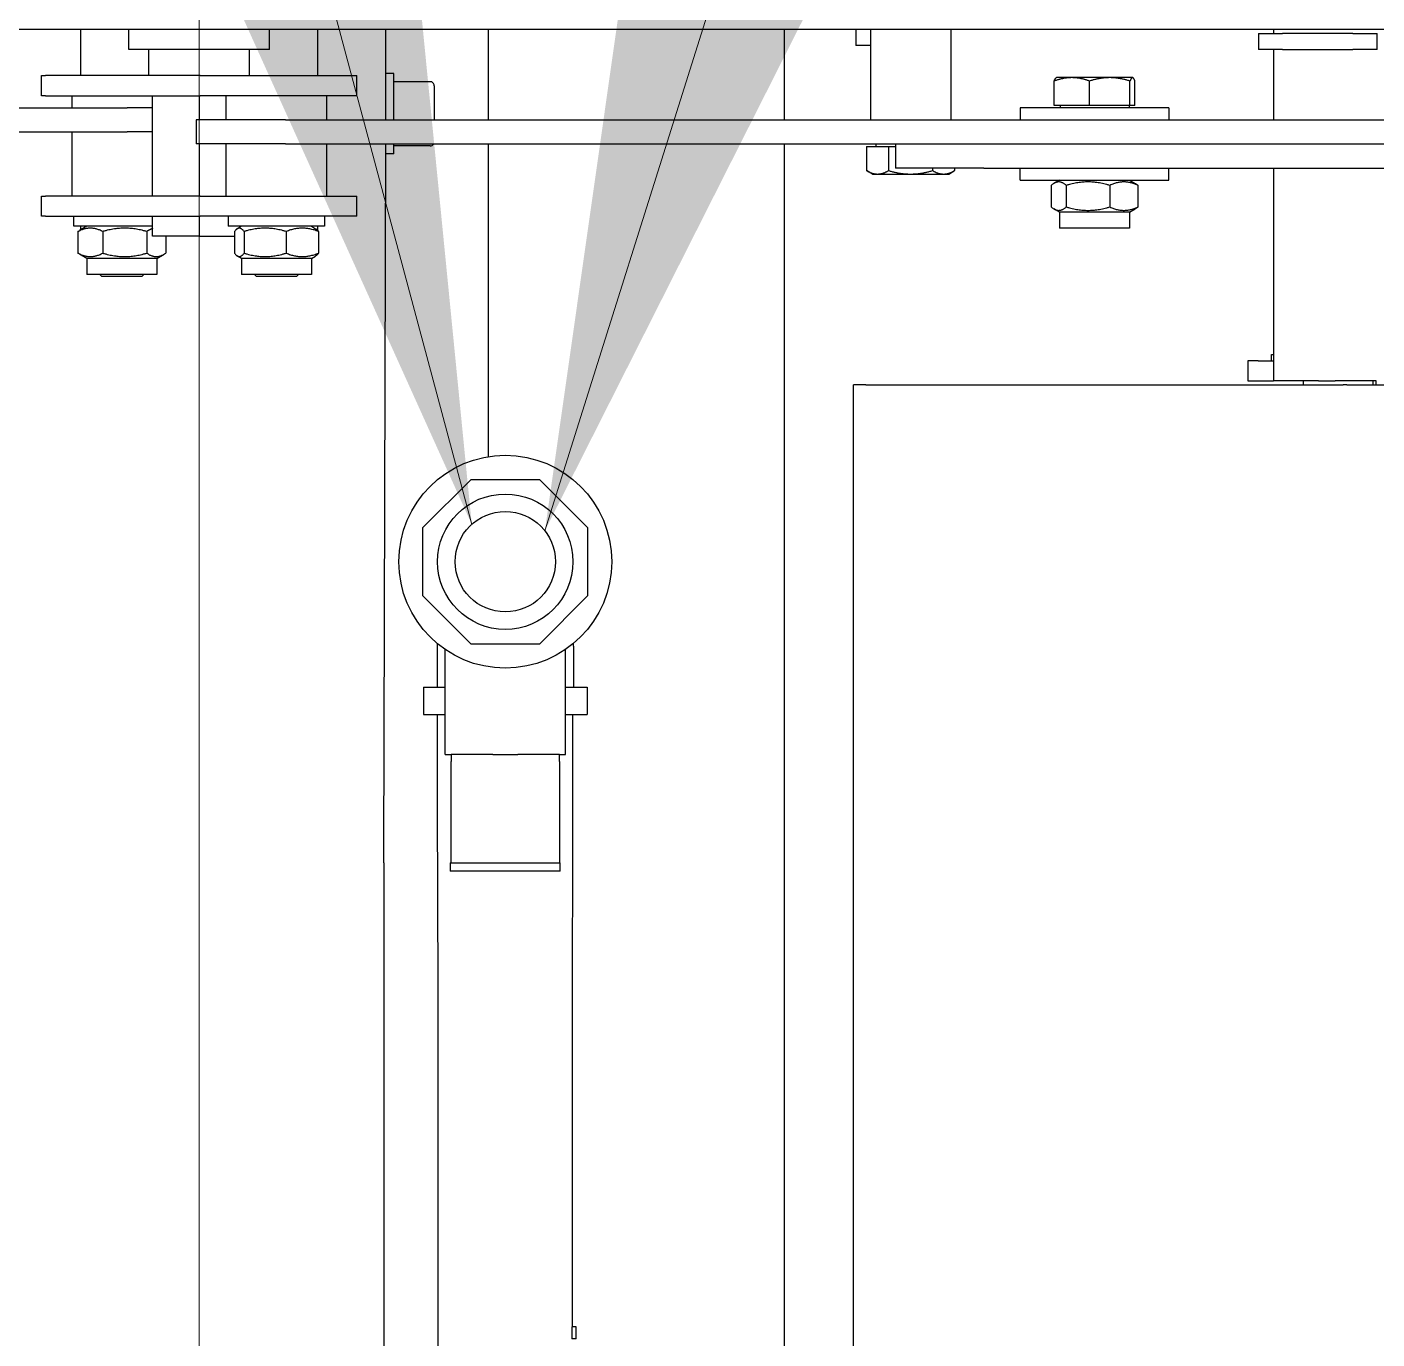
# Model space of a CAD drawing. Extents: x -3873 to 164127, y 7129 to 96529.
# Drawn here: x 54310.6 to 54646.7, y 50602.4 to 50929 of the extents above; entities that cross this region are included whole.
import ezdxf

# ---------------------------------------------------------------- set-up
doc = ezdxf.new("R2010")
doc.units = 0
doc.layers.get('0').update_dxf_attribs({"linetype": 'CONTINUOUS'})
doc.layers.add('KROMEKA', color=1, linetype='CONTINUOUS')
doc.layers.add('LAYOUT Kromeka', color=1, linetype='CONTINUOUS', lineweight=5)
doc.styles.add('ISO Proportional', font='isocp.shx', dxfattribs={"height": 200})
doc.dimstyles.new('General (ISO)', dxfattribs={"dimtxt": 200, "dimasz": 200, "dimexe": 10.101, "dimexo": 0.0625, "dimgap": 0.09, "dimtad": 0, "dimtoh": 1, "dimdec": 0, "dimzin": 0, "dimdsep": 46, "dimtxsty": 'ISO Proportional', "dimblk": 'CLOSED', "dimcen": 0.09, "dimclrd": 251, "dimclre": 251, "dimclrt": 7, "dimadec": 0, "dimazin": 0, "dimtfac": 1, "dimtdec": 0, "dimtofl": 0, "dimtmove": 0, "dimatfit": 3, "dimfxl": 0, "dimtolj": 1, "dimtzin": 0, "dimarcsym": 0})

# ---------------------------------------------------------------- blocks, each defined once
blk = doc.blocks.new('_Closed')
at = {"color": 0, "linetype": 'ByBlock', "lineweight": -2}
for p, q in [((-1, 0.1667), (0, 0)), ((-1, 0.1667), (-1, -0.1667)), ((0, 0), (-1, -0.1667)), ((0, 0), (-1, 0))]:
    blk.add_line(p, q, dxfattribs=at)
blk = doc.blocks.new('KD21-ara_yolma-64')
at = {"layer": 'KROMEKA', "color": 0}
for p, q in [((4299, -760), (4299, 1490)), ((4273.5, 155.5), (4273.5, 17.92)), ((4279.5, 155), (4279.5, 17.92)), ((4252.5, 38.27), (4252.5, 39.24)), ((4252.5, 39.24), (4257.5, 39.24)), ((4252.5, 38.27), (4252.5, -0.21)), ((4257.5, 39.24), (4257.5, 38.27)), ((4257.5, -0.21), (4257.5, 38.27)), ((4282.5, 38.27), (4282.5, 39.24)), ((4282.5, 39.24), (4287.5, 39.24)), ((4282.5, 38.27), (4282.5, -0.21)), ((4287.5, 39.24), (4287.5, 38.27)), ((4287.5, -0.21), (4287.5, 38.27)), ((4250, 11.59), (4250, 31.24)), ((4250, 31.24), (4252.5, 31.24)), ((4273.5, 31.74), (4257.5, 31.74)), ((4282.5, 31.74), (4279.5, 31.74)), ((4238, 10.54), (4238, 27.94)), ((4242, 27.94), (4238, 27.94)), ((4242, 27.94), (4243.07, 29.79)), ((4242, 10.54), (4242, 27.94)), ((4248.69, 30.18), (4243.31, 30.18)), ((4250, 27.94), (4248.93, 29.79)), ((4249.1, 29.5), (4250, 29.5)), ((4287.5, 29.5), (4299, 29.5)), ((4237.5, 24.24), (4238, 24.74)), ((4237.5, 14.24), (4237.5, 24.24)), ((4248.69, 24.01), (4243.31, 24.01)), ((4273.5, 11.59), (4273.5, 17.92)), ((4279.5, 11.59), (4279.5, 17.92)), ((4294.02, -17.5), (4294.02, 17.5)), ((4294.02, 17.5), (4299, 17.5)), ((4237.5, 14.24), (4238, 13.74)), ((4242, 10.54), (4238, 10.54)), ((4242, 10.54), (4243.07, 8.69)), ((4248.69, 13.07), (4243.31, 13.07)), ((4247.5, 11.59), (4252.5, 11.59)), ((4247.5, 0.03), (4247.5, 11.59)), ((4257.5, 11.59), (4282.5, 11.59)), ((4287.5, 12.5), (4294.02, 12.5)), ((4247.5, 8.3), (4243.31, 8.3)), ((4252.5, 0.03), (4247.5, 0.03)), ((4247.5, 0.03), (4247.5, -8.77)), ((4270.5, 0.03), (4257.5, 0.03)), ((4270.5, -21.5), (4270.5, 0.76)), ((4276.5, 0.76), (4270.5, 0.76)), ((4276.5, -21.5), (4276.5, 0.76)), ((4282.5, 0.03), (4276.5, 0.03)), ((4252.5, -39.24), (4252.5, -0.21)), ((4257.5, -0.21), (4257.5, -39.24)), ((4282.5, -39.24), (4282.5, -0.21)), ((4287.5, -0.21), (4287.5, -39.24)), ((4242, -10.54), (4242.6, -9.5)), ((4248.69, -8.77), (4243.31, -8.77)), ((4250, -10.54), (4249.4, -9.5)), ((4250, -31.24), (4250, -7.24)), ((4252.5, -7.24), (4250, -7.24)), ((4257.5, -6.74), (4270.5, -6.74)), ((4276.5, -6.74), (4282.5, -6.74)), ((4238, -27.94), (4238, -10.54)), ((4242, -10.54), (4238, -10.54)), ((4242, -27.94), (4242, -10.54)), ((4248.69, -11.16), (4243.31, -11.16)), ((4287.5, -12.5), (4294.02, -12.5)), ((4237.5, -14.24), (4238, -13.74)), ((4237.5, -24.24), (4237.5, -14.24)), ((4294.02, -17.5), (4299, -17.5)), ((4248.69, -21.63), (4243.31, -21.63)), ((4270.5, -21.5), (4270.5, -334.48)), ((4276.5, -21.5), (4276.5, -334.48)), ((4237.5, -24.24), (4238, -24.74)), ((4242, -27.94), (4238, -27.94)), ((4242, -27.94), (4242.6, -28.97)), ((4248.69, -29.71), (4243.31, -29.71)), ((4248.94, -29.5), (4250, -29.5)), ((4250, -27.94), (4249.4, -28.97)), ((4287.5, -29.5), (4299, -29.5)), ((4252.5, -31.24), (4250, -31.24)), ((4257.5, -31.74), (4270.5, -31.74)), ((4276.5, -31.74), (4282.5, -31.74)), ((4252.5, -39.24), (4257.5, -39.24)), ((4282.5, -39.24), (4287.5, -39.24)), ((4091.5, -46), (3969.5, -46)), ((4091.5, -46), (4093.5, -46)), ((4093.5, -46), (4270.5, -46.5)), ((4268, -48.5), (4268, -46.5)), ((4276.5, -46.5), (4299, -46.5)), ((4288, -48.5), (4288, -46.5)), ((4268, -48.5), (4270.5, -48.5)), ((4270, -57.5), (4270, -48.5)), ((4276.5, -48.5), (4288, -48.5)), ((4286, -57.5), (4286, -48.5)), ((4128.5, -55.81), (4128.5, -61.21)), ((4135.3, -55.81), (4128.5, -55.81)), ((4135.3, -55.81), (4135.3, -61.21)), ((4146, -67.72), (4158.01, -55.71)), ((4158.01, -55.71), (4174.99, -55.71)), ((4174.99, -55.71), (4187, -67.72)), ((3954.85, -59.51), (4060.52, -59.51)), ((4060.52, -59.51), (4105.5, -59.36)), ((4105.5, -59.36), (4128.5, -59.36)), ((4145.5, -59.21), (4135.3, -59.21)), ((4146.17, -59.21), (4145.5, -59.21)), ((4285, -58.5), (4276.5, -58.5)), ((4089.5, -89.91), (4089.5, -62.51)), ((4091.5, -62.51), (4089.5, -62.51)), ((4091.5, -62.51), (4091.5, -89.91)), ((4091.5, -62.71), (4092.09, -62.71)), ((4092.09, -62.71), (4093.5, -62.71)), ((4093.5, -62.71), (4116.74, -62.71)), ((4118.5, -62.71), (4116.74, -62.71)), ((4118.5, -61.21), (4118.5, -62.71)), ((4118.5, -61.21), (4144.65, -61.21)), ((4118.5, -73.09), (4118.5, -62.71)), ((4146, -84.71), (4146, -67.72)), ((4187, -67.72), (4187, -84.71)), ((4118.5, -73.09), (4118.5, -79.34)), ((4192.66, -72), (4270.5, -72)), ((4276.5, -72), (4299, -72)), ((4118.5, -89.71), (4118.5, -79.34)), ((4158.01, -96.71), (4146, -84.71)), ((4187, -84.71), (4174.99, -96.71)), ((4089.5, -89.91), (4091.5, -89.91)), ((4092.09, -89.71), (4091.5, -89.71)), ((4093.5, -89.71), (4092.09, -89.71)), ((4116.74, -89.71), (4093.5, -89.71)), ((4116.74, -89.71), (4118.5, -89.71)), ((4118.5, -89.71), (4118.5, -91.21)), ((3976, -92.79), (3973, -92.79)), ((3973, -93.87), (3973, -92.79)), ((3973, -93.87), (3976, -93.87)), ((3976, -93.87), (3976, -92.79)), ((3976, -92.91), (4050.41, -92.91)), ((4050.41, -92.91), (4105.5, -93.06)), ((4105.5, -93.06), (4128.5, -93.06)), ((4118.5, -91.21), (4144.65, -91.21)), ((4128.5, -91.21), (4128.5, -96.61)), ((4135.3, -91.21), (4135.3, -96.61)), ((4145.5, -93.21), (4135.3, -93.21)), ((4145.5, -93.21), (4146.17, -93.21)), ((4135.3, -96.61), (4128.5, -96.61)), ((4174.99, -96.71), (4158.01, -96.71)), ((4093.5, -145.61), (3955.5, -145.61)), ((4270.5, -145.61), (4093.5, -145.61)), ((4299, -145.61), (4276.5, -145.61)), ((3955.5, -162.88), (4093.5, -162.88)), ((4093.5, -162.88), (4210.5, -162.88)), ((4210.5, -166.01), (4210.5, -162.88)), ((4299, -163.5), (4295, -163.5)), ((4295, -167.11), (4295, -163.5)), ((4210.5, -166.01), (4210.5, -284.8)), ((4263, -167.61), (4263.85, -166.14)), ((4263, -167.61), (4263, -168.88)), ((4269.9, -166.14), (4263.85, -166.14)), ((4269.9, -166.14), (4269.9, -171.62)), ((4299, -167.11), (4276.5, -167.11)), ((4263, -168.88), (4263, -177.11)), ((4269.9, -168.51), (4270.5, -168.51)), ((4269.9, -171.62), (4263.85, -171.62)), ((4264.5, -195.34), (4264.5, -173.36)), ((4270.5, -173.36), (4264.5, -173.36)), ((4269.9, -171.62), (4269.9, -173.36)), ((4263, -177.11), (4263, -185.33)), ((4264.5, -182.59), (4263.85, -182.59)), ((4263, -185.33), (4263, -186.61)), ((4263, -186.61), (4263.85, -188.08)), ((4263.85, -188.08), (4263.85, -188.08)), ((4264.5, -188.08), (4263.85, -188.08)), ((4299, -187.11), (4276.5, -187.11)), ((4264.5, -195.34), (4264.5, -642.45)), ((4261.5, -204.42), (4261.5, -241.42)), ((4261.5, -204.42), (4264.5, -204.42)), ((4279.5, -204.42), (4276.5, -204.42)), ((4279.5, -241.42), (4279.5, -204.42)), ((4249.5, -231.62), (4249.5, -214.22)), ((4253.5, -214.22), (4249.5, -214.22)), ((4253.5, -214.22), (4254.32, -212.8)), ((4253.5, -231.62), (4253.5, -214.22)), ((4260.19, -212.11), (4254.81, -212.11)), ((4261.5, -214.22), (4260.68, -212.8)), ((4280.1, -214.32), (4279.5, -214.32)), ((4280.1, -212.86), (4286.15, -212.86)), ((4280.1, -221.67), (4280.1, -212.86)), ((4287, -213.42), (4286.96, -213.36)), ((4287, -217.26), (4287, -213.42)), ((4260.19, -215.89), (4254.81, -215.89)), ((4287, -226.7), (4287, -217.26)), ((4280.1, -221.67), (4286.15, -221.67)), ((4280.1, -231.73), (4280.1, -221.67)), ((4260.19, -226.7), (4254.81, -226.7)), ((4287, -232.36), (4287, -226.7)), ((4253.5, -231.62), (4249.5, -231.62)), ((4253.5, -231.62), (4254.32, -233.04)), ((4261.5, -231.62), (4260.68, -233.04)), ((4280.1, -231.52), (4279.5, -231.52)), ((4280.1, -231.73), (4286.15, -231.73)), ((4280.1, -232.98), (4280.1, -231.73)), ((4260.19, -233.73), (4254.81, -233.73)), ((4280.1, -232.98), (4286.15, -232.98)), ((4287, -232.42), (4286.96, -232.48)), ((4287, -232.42), (4287, -232.36)), ((4261.5, -241.42), (4264.5, -241.42)), ((4279.5, -241.42), (4276.5, -241.42)), ((4211.5, -261.12), (4211.5, -263.62)), ((4216.5, -261.12), (4211.5, -261.12)), ((4216.5, -263.62), (4216.5, -261.12)), ((4211.5, -263.62), (4211.5, -267.45)), ((4216.5, -263.62), (4216.5, -267.45)), ((4294, -269.74), (4294, -263.74)), ((4298, -263.74), (4294, -263.74)), ((4298, -263.74), (4298, -269.74)), ((4211.5, -278.71), (4211.5, -267.45)), ((4264.5, -267.45), (4211.5, -267.45)), ((4216.5, -266.95), (4218.1, -266.95)), ((4218.1, -266.95), (4218.1, -267.45)), ((4294, -267.45), (4276.5, -267.45)), ((4299, -267.45), (4298, -267.45)), ((4294, -269.74), (4294, -287.24)), ((4298, -287.24), (4298, -269.74)), ((4210.5, -274.96), (4211.5, -274.96)), ((4211.5, -278.71), (4211.5, -282.81)), ((4210.5, -285.74), (4210.5, -284.8)), ((4211.5, -293.06), (4211.5, -282.81)), ((4210.5, -285.74), (4210.5, -475.94)), ((4294, -293.24), (4294, -287.24)), ((4298, -287.24), (4298, -293.24)), ((4211.5, -292.19), (4210.5, -292.19)), ((4210.5, -293.06), (4211.5, -293.06)), ((4294, -293.24), (4298, -293.24))]:
    blk.add_line(p, q, dxfattribs=at)
for radius in [26.5, 16.85, 12.5]:
    blk.add_circle((4166.5, -76.21), radius, dxfattribs=at)
for centre, start, end in [((4271, -57.5), 180, 240), ((4285, -57.5), 270, 0)]:
    blk.add_arc(centre, 1, start, end, dxfattribs=at)
for points, weights in [([(4243.31, 30.18), (4241.73, 27.09), (4243.31, 24.01)], [1, 1.15470053838, 1]), ([(4243.07, 29.79), (4243.18, 29.98), (4243.31, 30.18)], [1.02093590036, 1.01129221431, 1]), ([(4248.69, 24.01), (4250.27, 27.09), (4248.69, 30.18)], [1, 1.15470053838, 1]), ([(4248.69, 30.18), (4248.82, 29.98), (4248.93, 29.79)], [1, 1.01129221431, 1.02093590036]), ([(4243.31, 24.01), (4241.73, 18.54), (4243.31, 13.07)], [1, 1.15470053838, 1]), ([(4248.69, 13.07), (4250.27, 18.54), (4248.69, 24.01)], [1, 1.15470053838, 1]), ([(4243.31, 13.07), (4241.73, 10.68), (4243.31, 8.3)], [1, 1.15470053838, 1]), ([(4249.41, 11.59), (4249.21, 12.28), (4248.69, 13.07)], [1.06472957454, 1.04610584363, 1]), ([(4243.31, -8.77), (4241.73, -9.97), (4243.31, -11.16)], [1, 1.15470053838, 1]), ([(4248.69, -11.16), (4250.27, -9.97), (4248.69, -8.77)], [1, 1.15470053838, 1]), ([(4243.31, -11.16), (4241.73, -16.4), (4243.31, -21.63)], [1, 1.15470053838, 1]), ([(4248.69, -21.63), (4250.27, -16.4), (4248.69, -11.16)], [1, 1.15470053838, 1]), ([(4243.31, -21.63), (4241.73, -25.67), (4243.31, -29.71)], [1, 1.15470053838, 1]), ([(4248.69, -29.71), (4250.27, -25.67), (4248.69, -21.63)], [1, 1.15470053838, 1]), ([(4243.31, -29.71), (4242.8, -29.32), (4242.6, -28.97)], [1, 1.04548014127, 1.06421902783]), ([(4249.4, -28.97), (4249.2, -29.32), (4248.69, -29.71)], [1.06421902783, 1.04548014127, 1]), ([(4263.85, -166.14), (4263, -167.61), (4263, -168.88)], [1, 1.0379548493, 1]), ([(4263, -168.88), (4263, -170.15), (4263.85, -171.62)], [1, 1.0379548493, 1]), ([(4263.85, -171.62), (4263, -174.56), (4263, -177.11)], [1, 1.0379548493, 1]), ([(4263, -177.11), (4263, -179.65), (4263.85, -182.59)], [1, 1.0379548493, 1]), ([(4263.85, -182.59), (4263, -184.06), (4263, -185.33)], [1, 1.0379548493, 1]), ([(4263, -185.33), (4263, -186.61), (4263.85, -188.08)], [1, 1.0379548493, 1]), ([(4254.81, -212.11), (4253.23, -214), (4254.81, -215.89)], [1, 1.15470053838, 1]), ([(4260.19, -215.89), (4261.77, -214), (4260.19, -212.11)], [1, 1.15470053838, 1]), ([(4287, -217.26), (4287, -215.22), (4286.15, -212.86)], [1, 1.0379548493, 1]), ([(4286.15, -212.86), (4286.83, -213.12), (4286.96, -213.36)], [1, 1.03007195883, 1.01249136603]), ([(4254.81, -215.89), (4253.23, -221.29), (4254.81, -226.7)], [1, 1.15470053838, 1]), ([(4260.19, -226.7), (4261.77, -221.29), (4260.19, -215.89)], [1, 1.15470053838, 1]), ([(4286.15, -221.67), (4287, -219.31), (4287, -217.26)], [1, 1.0379548493, 1]), ([(4287, -226.7), (4287, -224.36), (4286.15, -221.67)], [1, 1.0379548493, 1]), ([(4254.81, -226.7), (4253.23, -230.21), (4254.81, -233.73)], [1, 1.15470053838, 1]), ([(4260.19, -233.73), (4261.77, -230.21), (4260.19, -226.7)], [1, 1.15470053838, 1]), ([(4286.15, -231.73), (4287, -229.03), (4287, -226.7)], [1, 1.0379548493, 1]), ([(4287, -232.36), (4287, -232.07), (4286.15, -231.73)], [1, 1.0379548493, 1]), ([(4254.81, -233.73), (4254.51, -233.37), (4254.32, -233.04)], [1, 1.02607655636, 1.04336210529]), ([(4260.68, -233.04), (4260.49, -233.37), (4260.19, -233.73)], [1.04336210529, 1.02607655636, 1]), ([(4286.15, -232.98), (4287, -232.65), (4287, -232.36)], [1, 1.0379548493, 1])]:
    blk.add_rational_spline(points, weights, degree=2, dxfattribs=at)
for points in [[(4175.8, -67.86), (4543.49, 30.48)], [(4174.19, -86.07), (4548.24, -203.67)]]:
    blk.add_leader(points, dimstyle='General (ISO)', override={"dimtad": 0}, dxfattribs=at)

msp = doc.modelspace()

# ---------------------------------------------------------------- linework, layer by layer
at = {"layer": 'LAYOUT Kromeka', "ltscale": 20}
msp.add_line((54353.46, 41869.55), (54353.46, 63607.05), dxfattribs=at)

# ---------------------------------------------------------------- block references
at = {"layer": 'LAYOUT Kromeka', "ltscale": 20, "rotation": 89.99999999999999}
msp.add_blockref('KD21-ara_yolma-64', (54353.46, 46629.41), dxfattribs=at)

doc.saveas('drawing.dxf')
